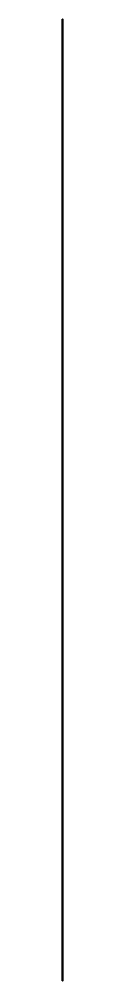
# Model space of a CAD drawing. Header units: millimetres. Extents: x 0 to 0, y 0 to 600.
import ezdxf

# ---------------------------------------------------------------- set-up
doc = ezdxf.new("R2010")
doc.units = ezdxf.units.MM
doc.layers.add('Default', color=7, linetype='Continuous', lineweight=50, true_color=0x000000)

msp = doc.modelspace()

# ---------------------------------------------------------------- linework, layer by layer
at = {"layer": 'Default'}
msp.add_polyline3d([(0, 0, 0), (0, 600, 0), (0, 600, 1140), (0, 0, 1140)], close=True, dxfattribs=at)

doc.saveas('drawing.dxf')
